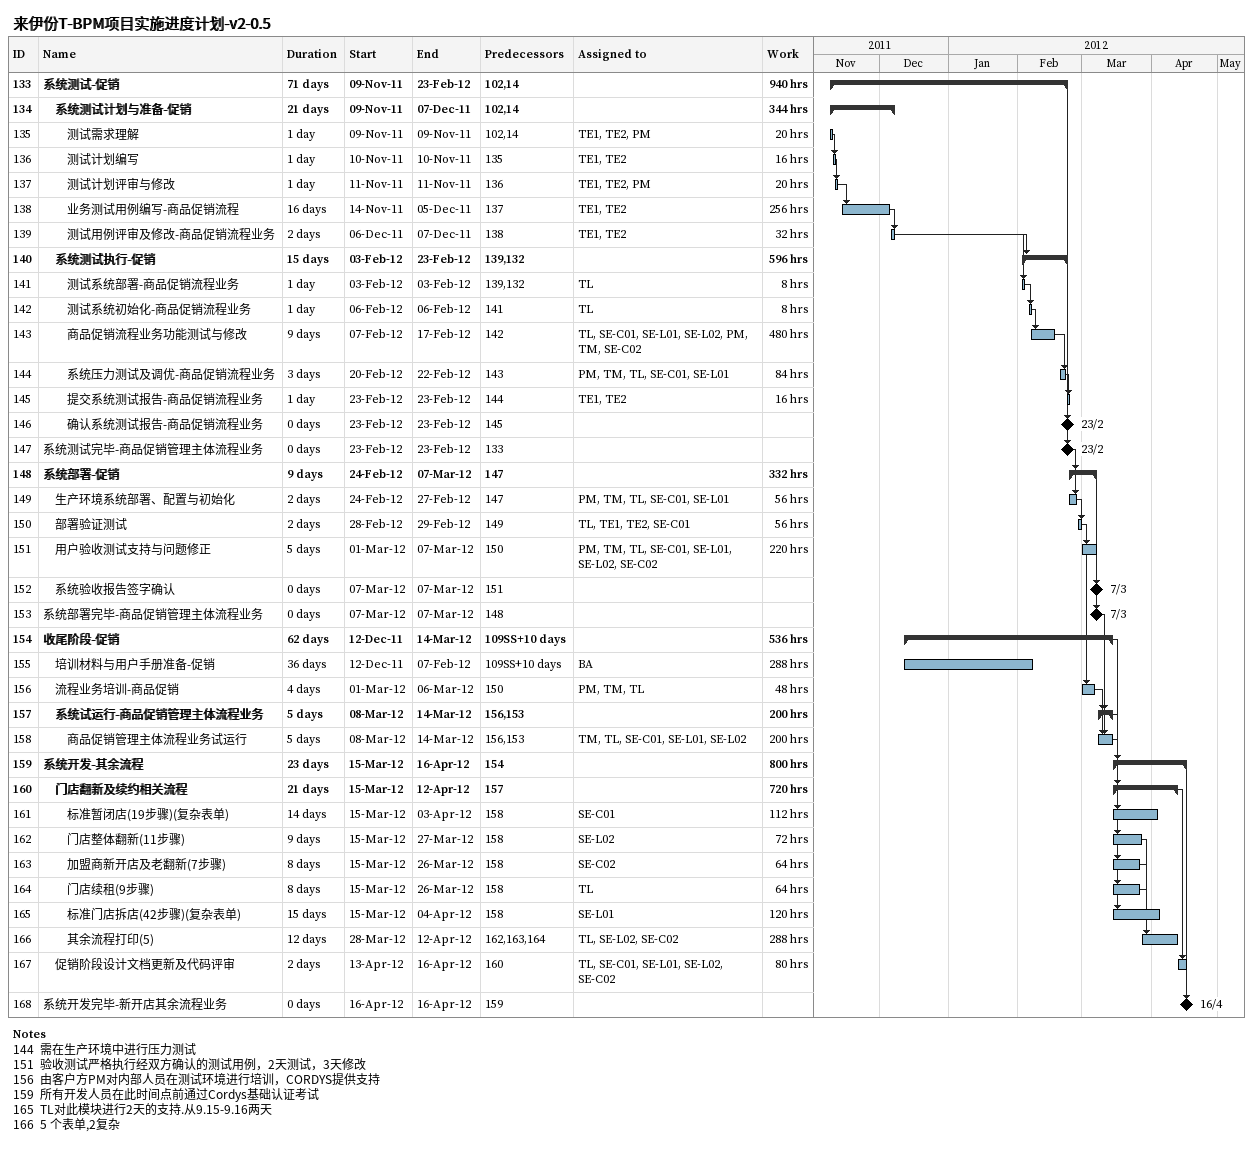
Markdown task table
来伊份T-BPM项目实施进度计划-v2-0.5

| ID | Level | Task | Duration | Start | Finish | Predecessors | Resources | Work (h) |
|---|---|---|---|---|---|---|---|---|
| 133 | 1 | **系统测试-促销** | 71d | 2011-11-09 | 2012-02-23 | 102, 14 |  | 940 |
| 134 | 2 | **系统测试计划与准备-促销** | 21d | 2011-11-09 | 2011-12-07 | 102, 14 |  | 344 |
| 135 | 3 | 测试需求理解 | 1d | 2011-11-09 | 2011-11-09 | 102, 14 | TE1, TE2, PM | 20 |
| 136 | 3 | 测试计划编写 | 1d | 2011-11-10 | 2011-11-10 | 135 | TE1, TE2 | 16 |
| 137 | 3 | 测试计划评审与修改 | 1d | 2011-11-11 | 2011-11-11 | 136 | TE1, TE2, PM | 20 |
| 138 | 3 | 业务测试用例编写-商品促销流程 | 16d | 2011-11-14 | 2011-12-05 | 137 | TE1, TE2 | 256 |
| 139 | 3 | 测试用例评审及修改-商品促销流程业务 | 2d | 2011-12-06 | 2011-12-07 | 138 | TE1, TE2 | 32 |
| 140 | 2 | **系统测试执行-促销** | 15d | 2012-02-03 | 2012-02-23 | 139, 132 |  | 596 |
| 141 | 3 | 测试系统部署-商品促销流程业务 | 1d | 2012-02-03 | 2012-02-03 | 139, 132 | TL | 8 |
| 142 | 3 | 测试系统初始化-商品促销流程业务 | 1d | 2012-02-06 | 2012-02-06 | 141 | TL | 8 |
| 143 | 3 | 商品促销流程业务功能测试与修改 | 9d | 2012-02-07 | 2012-02-17 | 142 | TL, SE-C01, SE-L01, SE-L02, PM, TM, SE-C02 | 480 |
| 144 | 3 | 系统压力测试及调优-商品促销流程业务 | 3d | 2012-02-20 | 2012-02-22 | 143 | PM, TM, TL, SE-C01, SE-L01 | 84 |
| 145 | 3 | 提交系统测试报告-商品促销流程业务 | 1d | 2012-02-23 | 2012-02-23 | 144 | TE1, TE2 | 16 |
| 146 | 3 | 确认系统测试报告-商品促销流程业务 | 0d | 2012-02-23 | 2012-02-23 | 145 |  |  |
| 147 | 1 | 系统测试完毕-商品促销管理主体流程业务 | 0d | 2012-02-23 | 2012-02-23 | 133 |  |  |
| 148 | 1 | **系统部署-促销** | 9d | 2012-02-24 | 2012-03-07 | 147 |  | 332 |
| 149 | 2 | 生产环境系统部署、配置与初始化 | 2d | 2012-02-24 | 2012-02-27 | 147 | PM, TM, TL, SE-C01, SE-L01 | 56 |
| 150 | 2 | 部署验证测试 | 2d | 2012-02-28 | 2012-02-29 | 149 | TL, TE1, TE2, SE-C01 | 56 |
| 151 | 2 | 用户验收测试支持与问题修正 | 5d | 2012-03-01 | 2012-03-07 | 150 | PM, TM, TL, SE-C01, SE-L01, SE-L02, SE-C02 | 220 |
| 152 | 2 | 系统验收报告签字确认 | 0d | 2012-03-07 | 2012-03-07 | 151 |  |  |
| 153 | 1 | 系统部署完毕-商品促销管理主体流程业务 | 0d | 2012-03-07 | 2012-03-07 | 148 |  |  |
| 154 | 1 | **收尾阶段-促销** | 62d | 2011-12-12 | 2012-03-14 | 109SS+10d |  | 536 |
| 155 | 2 | 培训材料与用户手册准备-促销 | 36d | 2011-12-12 | 2012-02-07 | 109SS+10d | BA | 288 |
| 156 | 2 | 流程业务培训-商品促销 | 4d | 2012-03-01 | 2012-03-06 | 150 | PM, TM, TL | 48 |
| 157 | 2 | **系统试运行-商品促销管理主体流程业务** | 5d | 2012-03-08 | 2012-03-14 | 156, 153 |  | 200 |
| 158 | 3 | 商品促销管理主体流程业务试运行 | 5d | 2012-03-08 | 2012-03-14 | 156, 153 | TM, TL, SE-C01, SE-L01, SE-L02 | 200 |
| 159 | 1 | **系统开发-其余流程** | 23d | 2012-03-15 | 2012-04-16 | 154 |  | 800 |
| 160 | 2 | **门店翻新及续约相关流程** | 21d | 2012-03-15 | 2012-04-12 | 157 |  | 720 |
| 161 | 3 | 标准暂闭店(19步骤)(复杂表单) | 14d | 2012-03-15 | 2012-04-03 | 158 | SE-C01 | 112 |
| 162 | 3 | 门店整体翻新(11步骤) | 9d | 2012-03-15 | 2012-03-27 | 158 | SE-L02 | 72 |
| 163 | 3 | 加盟商新开店及老翻新(7步骤) | 8d | 2012-03-15 | 2012-03-26 | 158 | SE-C02 | 64 |
| 164 | 3 | 门店续租(9步骤) | 8d | 2012-03-15 | 2012-03-26 | 158 | TL | 64 |
| 165 | 3 | 标准门店拆店(42步骤)(复杂表单) | 15d | 2012-03-15 | 2012-04-04 | 158 | SE-L01 | 120 |
| 166 | 3 | 其余流程打印(5) | 12d | 2012-03-28 | 2012-04-12 | 162, 163, 164 | TL, SE-L02, SE-C02 | 288 |
| 167 | 2 | 促销阶段设计文档更新及代码评审 | 2d | 2012-04-13 | 2012-04-16 | 160 | TL, SE-C01, SE-L01, SE-L02, SE-C02 | 80 |
| 168 | 1 | 系统开发完毕-新开店其余流程业务 | 0d | 2012-04-16 | 2012-04-16 | 159 |  |  |

Notes
- 144: 需在生产环境中进行压力测试
- 151: 验收测试严格执行经双方确认的测试用例，2天测试，3天修改
- 156: 由客户方PM对内部人员在测试环境进行培训，CORDYS提供支持
- 159: 所有开发人员在此时间点前通过Cordys基础认证考试
- 165: TL对此模块进行2天的支持.从9.15-9.16两天
- 166: 5 个表单,2复杂
